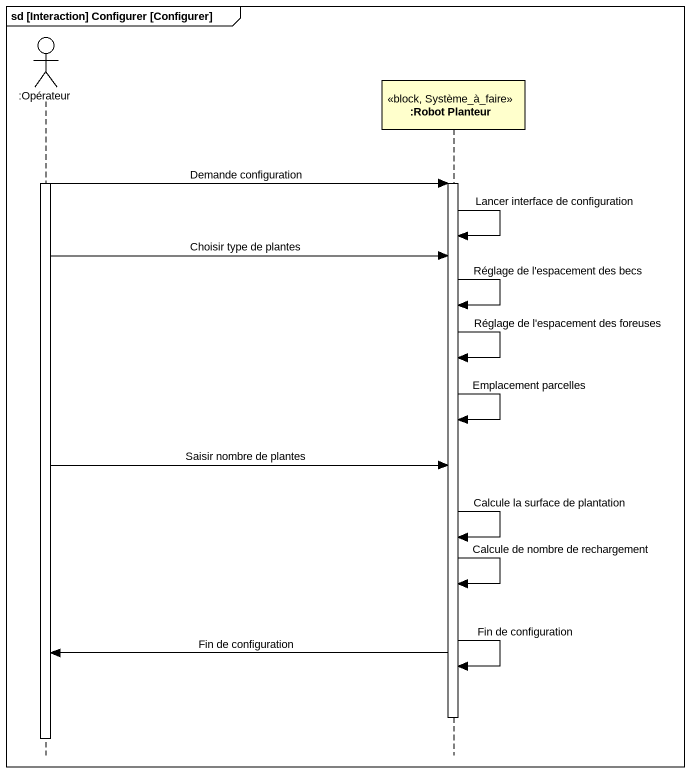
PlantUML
@startuml
mainframe sd [Interaction] Configurer [Configurer]
hide footbox
actor ":Opérateur" as Opérateur
participant ":Robot Planteur" as Robot_Planteur <<block, Système_à_faire>>

activate Opérateur
Opérateur -> Robot_Planteur : Demande configuration
activate Robot_Planteur
Robot_Planteur -> Robot_Planteur : Lancer interface de configuration
Opérateur -> Robot_Planteur : Choisir type de plantes
Robot_Planteur -> Robot_Planteur : Réglage de l'espacement des becs
Robot_Planteur -> Robot_Planteur : Réglage de l'espacement des foreuses
Robot_Planteur -> Robot_Planteur : Emplacement parcelles
Opérateur -> Robot_Planteur : Saisir nombre de plantes
Robot_Planteur -> Robot_Planteur : Calcule la surface de plantation
Robot_Planteur -> Robot_Planteur : Calcule de nombre de rechargement
Robot_Planteur -> Opérateur : Fin de configuration
Robot_Planteur -> Robot_Planteur : Fin de configuration
deactivate Robot_Planteur
deactivate Opérateur
@enduml
